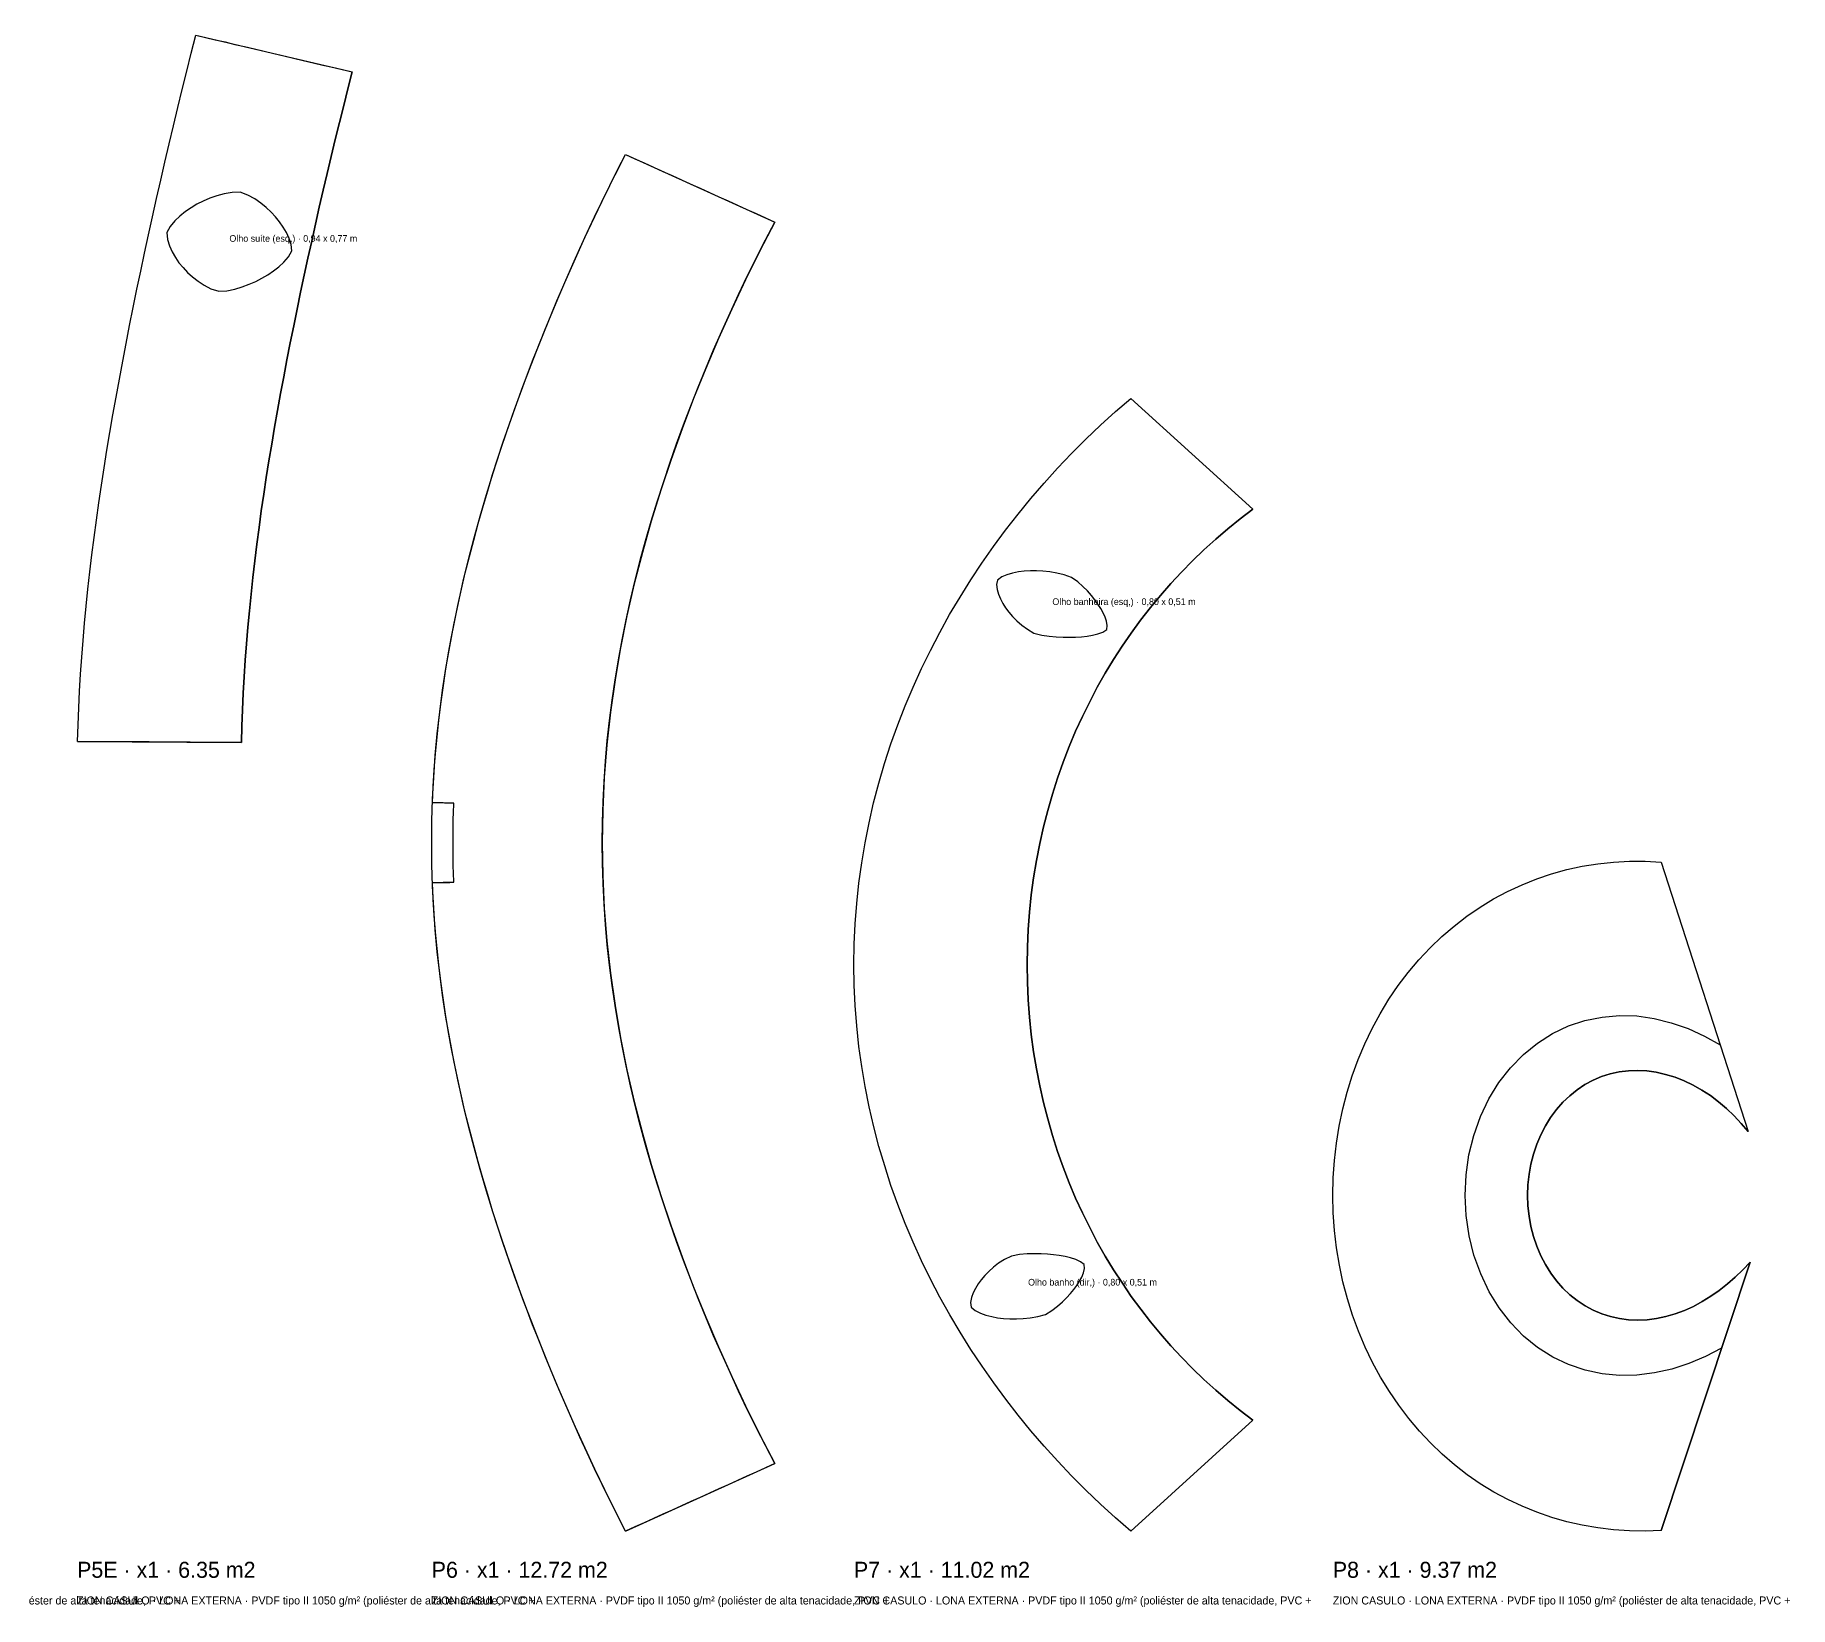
# Model space of a CAD drawing. Header units: metres. Extents: x 0 to 52.9, y -0.6 to 11.6.
# Drawn here: x 14.94 to 28.1, y -0.57 to 11.22 of the extents above; entities that cross this region are included whole.
import ezdxf

# ---------------------------------------------------------------- set-up
doc = ezdxf.new("R2010")
doc.units = ezdxf.units.M
for name, color, linetype in [('BOLSA', 30, 'Continuous'), ('CLAMP', 1, 'Continuous'), ('CONTORNO', 7, 'Continuous'), ('KEDER', 5, 'Continuous'), ('LINHA', 8, 'Continuous'), ('RECORTE', 3, 'Continuous'), ('TEXTO', 2, 'Continuous')]:
    doc.layers.add(name, color=color, linetype=linetype)

msp = doc.modelspace()

# ---------------------------------------------------------------- linework, layer by layer
at = {"layer": 'BOLSA'}
msp.add_lwpolyline([(27.799, 2.017), (27.745, 1.96), (27.688, 1.905), (27.63, 1.854), (27.568, 1.805), (27.505, 1.761), (27.44, 1.721), (27.374, 1.685), (27.306, 1.654), (27.237, 1.629), (27.168, 1.608), (27.097, 1.594), (27.027, 1.585), (26.957, 1.581), (26.888, 1.584), (26.819, 1.593), (26.752, 1.608), (26.687, 1.629), (26.623, 1.656), (26.562, 1.689), (26.503, 1.728), (26.448, 1.772), (26.396, 1.822), (26.348, 1.876), (26.304, 1.935), (26.265, 1.998), (26.23, 2.065), (26.2, 2.136), (26.175, 2.209), (26.156, 2.284), (26.142, 2.361), (26.133, 2.439), (26.131, 2.518), (26.133, 2.597), (26.142, 2.675), (26.155, 2.752), (26.175, 2.827), (26.199, 2.901), (26.229, 2.971), (26.264, 3.038), (26.303, 3.101), (26.347, 3.16), (26.395, 3.215), (26.447, 3.264), (26.502, 3.308), (26.561, 3.347), (26.622, 3.38), (26.685, 3.407), (26.751, 3.428), (26.818, 3.442), (26.887, 3.451), (26.956, 3.453), (27.026, 3.45), (27.096, 3.44), (27.166, 3.424), (27.236, 3.403), (27.304, 3.376), (27.371, 3.344), (27.437, 3.306), (27.501, 3.265), (27.563, 3.218), (27.622, 3.168), (27.679, 3.114), (27.733, 3.057), (27.785, 2.997)], dxfattribs=at)
at = {"layer": 'CLAMP'}
for points in [[(15.258, 5.919), (16.486, 5.912)], [(18.078, 4.864), (18.078, 4.879), (18.078, 4.893), (18.077, 4.908), (18.077, 4.923), (18.076, 4.938), (18.076, 4.953), (18.075, 4.968), (18.075, 4.983), (18.074, 4.997), (18.074, 5.012), (18.074, 5.027), (18.074, 5.042), (18.074, 5.057), (18.074, 5.072), (18.073, 5.086), (18.073, 5.101), (18.073, 5.116), (18.073, 5.131), (18.073, 5.146), (18.073, 5.161), (18.073, 5.175), (18.073, 5.19), (18.073, 5.205), (18.073, 5.22), (18.073, 5.235), (18.074, 5.25), (18.074, 5.264), (18.074, 5.279), (18.074, 5.294), (18.074, 5.309), (18.074, 5.324), (18.075, 5.339), (18.075, 5.354), (18.076, 5.368), (18.076, 5.383), (18.077, 5.398), (18.077, 5.413), (18.078, 5.428), (18.078, 5.443), (18.078, 5.457), (17.919, 5.46)], [(18.078, 4.864), (17.919, 4.861)]]:
    msp.add_lwpolyline(points, dxfattribs=at)
at = {"layer": 'CONTORNO'}
for points in [[(15.258, 5.919), (15.262, 6.045), (15.267, 6.171), (15.273, 6.297), (15.28, 6.424), (15.289, 6.551), (15.299, 6.678), (15.31, 6.806), (15.322, 6.934), (15.335, 7.062), (15.349, 7.191), (15.365, 7.32), (15.381, 7.449), (15.399, 7.579), (15.417, 7.71), (15.436, 7.841), (15.457, 7.972), (15.478, 8.104), (15.5, 8.236), (15.523, 8.369), (15.546, 8.502), (15.571, 8.636), (15.596, 8.77), (15.622, 8.904), (15.648, 9.039), (15.675, 9.174), (15.703, 9.31), (15.732, 9.445), (15.76, 9.581), (15.79, 9.717), (15.82, 9.854), (15.85, 9.99), (15.881, 10.127), (15.913, 10.263), (15.944, 10.4), (15.977, 10.536), (16.009, 10.672), (16.042, 10.808), (16.076, 10.944), (16.11, 11.08), (16.144, 11.215), (16.217, 11.198), (16.29, 11.181), (16.364, 11.164), (16.437, 11.146), (16.51, 11.129), (16.584, 11.112), (16.657, 11.095), (16.73, 11.077), (16.804, 11.06), (16.877, 11.043), (16.95, 11.026), (17.024, 11.008), (17.097, 10.991), (17.17, 10.974), (17.243, 10.957), (17.317, 10.939), (17.285, 10.813), (17.253, 10.687), (17.221, 10.56), (17.19, 10.433), (17.16, 10.306), (17.129, 10.179), (17.1, 10.052), (17.07, 9.925), (17.041, 9.798), (17.013, 9.67), (16.985, 9.543), (16.957, 9.416), (16.93, 9.289), (16.904, 9.162), (16.878, 9.035), (16.852, 8.908), (16.827, 8.781), (16.803, 8.654), (16.78, 8.528), (16.757, 8.402), (16.735, 8.275), (16.713, 8.149), (16.692, 8.024), (16.672, 7.898), (16.653, 7.773), (16.635, 7.648), (16.618, 7.523), (16.601, 7.398), (16.586, 7.273), (16.572, 7.149), (16.558, 7.024), (16.546, 6.9), (16.534, 6.776), (16.524, 6.652), (16.515, 6.529), (16.507, 6.405), (16.5, 6.282), (16.494, 6.158), (16.489, 6.035), (16.486, 5.912), (16.409, 5.912), (16.332, 5.913), (16.255, 5.913), (16.179, 5.913), (16.102, 5.914), (16.025, 5.914), (15.949, 5.915), (15.872, 5.915), (15.795, 5.916), (15.718, 5.916), (15.642, 5.916), (15.565, 5.917), (15.488, 5.917), (15.411, 5.918), (15.335, 5.918)], [(19.366, 0), (19.307, 0.116), (19.249, 0.233), (19.191, 0.35), (19.135, 0.468), (19.079, 0.587), (19.025, 0.705), (18.971, 0.825), (18.918, 0.944), (18.867, 1.064), (18.816, 1.184), (18.767, 1.305), (18.718, 1.426), (18.67, 1.547), (18.624, 1.669), (18.579, 1.79), (18.534, 1.912), (18.492, 2.034), (18.45, 2.156), (18.41, 2.278), (18.37, 2.401), (18.333, 2.523), (18.296, 2.646), (18.261, 2.768), (18.228, 2.891), (18.196, 3.014), (18.165, 3.137), (18.137, 3.26), (18.109, 3.383), (18.083, 3.506), (18.06, 3.629), (18.037, 3.752), (18.017, 3.875), (17.998, 3.999), (17.981, 4.122), (17.966, 4.245), (17.953, 4.368), (17.941, 4.492), (17.932, 4.615), (17.925, 4.738), (17.919, 4.861), (17.929, 4.862), (17.939, 4.862), (17.949, 4.862), (17.959, 4.862), (17.969, 4.862), (17.979, 4.862), (17.989, 4.863), (17.999, 4.863), (18.009, 4.863), (18.019, 4.863), (18.029, 4.863), (18.039, 4.863), (18.049, 4.863), (18.058, 4.864), (18.068, 4.864), (18.078, 4.864), (18.078, 4.879), (18.078, 4.893), (18.077, 4.908), (18.077, 4.923), (18.076, 4.938), (18.076, 4.953), (18.075, 4.968), (18.075, 4.983), (18.074, 4.997), (18.074, 5.012), (18.074, 5.027), (18.074, 5.042), (18.074, 5.057), (18.074, 5.072), (18.073, 5.086), (18.073, 5.101), (18.073, 5.116), (18.073, 5.131), (18.073, 5.146), (18.073, 5.161), (18.073, 5.175), (18.073, 5.19), (18.073, 5.205), (18.073, 5.22), (18.073, 5.235), (18.074, 5.25), (18.074, 5.264), (18.074, 5.279), (18.074, 5.294), (18.074, 5.309), (18.074, 5.324), (18.075, 5.339), (18.075, 5.354), (18.076, 5.368), (18.076, 5.383), (18.077, 5.398), (18.077, 5.413), (18.078, 5.428), (18.078, 5.443), (18.078, 5.457), (18.068, 5.458), (18.058, 5.458), (18.049, 5.458), (18.039, 5.458), (18.029, 5.458), (18.019, 5.458), (18.009, 5.458), (17.999, 5.459), (17.989, 5.459), (17.979, 5.459), (17.969, 5.459), (17.959, 5.459), (17.949, 5.459), (17.939, 5.459), (17.929, 5.46), (17.919, 5.46), (17.925, 5.583), (17.932, 5.706), (17.941, 5.83), (17.953, 5.953), (17.966, 6.076), (17.981, 6.199), (17.998, 6.323), (18.017, 6.446), (18.037, 6.569), (18.06, 6.692), (18.083, 6.815), (18.109, 6.938), (18.137, 7.061), (18.165, 7.184), (18.196, 7.307), (18.228, 7.43), (18.261, 7.553), (18.296, 7.675), (18.333, 7.798), (18.37, 7.921), (18.41, 8.043), (18.45, 8.165), (18.492, 8.287), (18.534, 8.409), (18.579, 8.531), (18.624, 8.653), (18.67, 8.774), (18.718, 8.895), (18.766, 9.016), (18.816, 9.137), (18.867, 9.257), (18.918, 9.377), (18.971, 9.497), (19.025, 9.616), (19.079, 9.735), (19.135, 9.853), (19.191, 9.971), (19.249, 10.088), (19.307, 10.205), (19.366, 10.321), (19.436, 10.289), (19.506, 10.258), (19.576, 10.226), (19.646, 10.194), (19.716, 10.163), (19.786, 10.131), (19.856, 10.099), (19.925, 10.068), (19.995, 10.036), (20.065, 10.004), (20.135, 9.973), (20.205, 9.941), (20.275, 9.909), (20.345, 9.878), (20.415, 9.846), (20.485, 9.814), (20.374, 9.599), (20.266, 9.381), (20.163, 9.161), (20.063, 8.94), (19.968, 8.716), (19.877, 8.491), (19.79, 8.264), (19.708, 8.035), (19.631, 7.804), (19.559, 7.572), (19.493, 7.337), (19.432, 7.101), (19.377, 6.863), (19.329, 6.623), (19.288, 6.382), (19.254, 6.139), (19.227, 5.895), (19.207, 5.651), (19.196, 5.406), (19.192, 5.161), (19.196, 4.915), (19.207, 4.67), (19.227, 4.426), (19.254, 4.182), (19.288, 3.94), (19.329, 3.698), (19.377, 3.459), (19.432, 3.22), (19.493, 2.984), (19.559, 2.749), (19.631, 2.517), (19.708, 2.286), (19.791, 2.057), (19.877, 1.83), (19.968, 1.605), (20.063, 1.382), (20.163, 1.16), (20.266, 0.94), (20.374, 0.723), (20.485, 0.507), (20.415, 0.475), (20.345, 0.443), (20.275, 0.412), (20.205, 0.38), (20.135, 0.348), (20.065, 0.317), (19.995, 0.285), (19.925, 0.253), (19.856, 0.222), (19.786, 0.19), (19.716, 0.158), (19.646, 0.127), (19.576, 0.095), (19.506, 0.063), (19.436, 0.032)], [(23.155, 0), (23.04, 0.099), (22.928, 0.201), (22.818, 0.306), (22.711, 0.414), (22.607, 0.524), (22.505, 0.637), (22.406, 0.752), (22.31, 0.869), (22.217, 0.989), (22.127, 1.111), (22.04, 1.236), (21.956, 1.362), (21.875, 1.491), (21.798, 1.622), (21.724, 1.755), (21.653, 1.89), (21.586, 2.027), (21.523, 2.166), (21.464, 2.306), (21.408, 2.448), (21.357, 2.592), (21.31, 2.738), (21.266, 2.884), (21.228, 3.032), (21.193, 3.181), (21.163, 3.332), (21.138, 3.483), (21.117, 3.634), (21.1, 3.787), (21.089, 3.94), (21.082, 4.093), (21.079, 4.246), (21.081, 4.4), (21.089, 4.553), (21.1, 4.706), (21.117, 4.858), (21.138, 5.01), (21.163, 5.161), (21.193, 5.311), (21.227, 5.46), (21.266, 5.608), (21.309, 5.755), (21.357, 5.901), (21.408, 6.044), (21.463, 6.187), (21.523, 6.327), (21.586, 6.466), (21.653, 6.603), (21.723, 6.738), (21.797, 6.871), (21.875, 7.002), (21.955, 7.131), (22.039, 7.257), (22.126, 7.382), (22.216, 7.504), (22.31, 7.624), (22.406, 7.741), (22.505, 7.856), (22.606, 7.969), (22.711, 8.079), (22.818, 8.186), (22.928, 8.291), (23.04, 8.393), (23.155, 8.492), (24.07, 7.661), (23.975, 7.588), (23.882, 7.513), (23.792, 7.436), (23.704, 7.356), (23.619, 7.274), (23.536, 7.19), (23.456, 7.103), (23.378, 7.014), (23.302, 6.923), (23.229, 6.829), (23.159, 6.733), (23.091, 6.635), (23.026, 6.534), (22.964, 6.431), (22.904, 6.326), (22.847, 6.218), (22.792, 6.108), (22.741, 5.996), (22.693, 5.881), (22.648, 5.765), (22.606, 5.646), (22.567, 5.526), (22.532, 5.403), (22.5, 5.279), (22.472, 5.154), (22.447, 5.027), (22.426, 4.898), (22.409, 4.769), (22.395, 4.639), (22.386, 4.509), (22.38, 4.378), (22.378, 4.246), (22.38, 4.115), (22.386, 3.984), (22.395, 3.854), (22.409, 3.724), (22.426, 3.594), (22.447, 3.466), (22.472, 3.339), (22.5, 3.214), (22.532, 3.09), (22.567, 2.967), (22.606, 2.847), (22.648, 2.728), (22.693, 2.611), (22.741, 2.497), (22.793, 2.385), (22.847, 2.275), (22.904, 2.167), (22.964, 2.062), (23.026, 1.959), (23.092, 1.858), (23.159, 1.76), (23.23, 1.664), (23.303, 1.57), (23.378, 1.479), (23.456, 1.39), (23.536, 1.303), (23.619, 1.219), (23.704, 1.137), (23.792, 1.057), (23.882, 0.979), (23.975, 0.904), (24.07, 0.831)], [(27.133, 0.004), (27.013, 0), (26.894, 0.002), (26.775, 0.01), (26.657, 0.024), (26.54, 0.044), (26.425, 0.07), (26.312, 0.103), (26.2, 0.141), (26.09, 0.186), (25.983, 0.236), (25.878, 0.293), (25.776, 0.355), (25.678, 0.423), (25.582, 0.497), (25.491, 0.576), (25.403, 0.661), (25.319, 0.75), (25.239, 0.844), (25.164, 0.943), (25.094, 1.047), (25.028, 1.154), (24.968, 1.265), (24.912, 1.38), (24.862, 1.498), (24.818, 1.619), (24.779, 1.742), (24.746, 1.868), (24.719, 1.995), (24.698, 2.124), (24.683, 2.254), (24.673, 2.385), (24.67, 2.516), (24.673, 2.648), (24.682, 2.778), (24.697, 2.909), (24.718, 3.037), (24.745, 3.165), (24.778, 3.291), (24.816, 3.414), (24.86, 3.535), (24.91, 3.653), (24.965, 3.768), (25.025, 3.879), (25.091, 3.987), (25.161, 4.09), (25.236, 4.189), (25.316, 4.284), (25.4, 4.373), (25.488, 4.457), (25.58, 4.536), (25.675, 4.61), (25.774, 4.678), (25.876, 4.74), (25.981, 4.796), (26.089, 4.846), (26.199, 4.89), (26.311, 4.927), (26.425, 4.959), (26.54, 4.984), (26.657, 5.003), (26.775, 5.015), (26.894, 5.022), (27.013, 5.022), (27.133, 5.016), (27.785, 2.997), (27.733, 3.057), (27.679, 3.114), (27.622, 3.168), (27.563, 3.218), (27.501, 3.265), (27.437, 3.306), (27.371, 3.344), (27.304, 3.376), (27.236, 3.403), (27.166, 3.424), (27.096, 3.44), (27.026, 3.45), (26.956, 3.453), (26.887, 3.451), (26.818, 3.442), (26.751, 3.428), (26.685, 3.407), (26.622, 3.38), (26.561, 3.347), (26.502, 3.308), (26.447, 3.264), (26.395, 3.215), (26.347, 3.16), (26.303, 3.101), (26.264, 3.038), (26.229, 2.971), (26.199, 2.901), (26.175, 2.827), (26.155, 2.752), (26.142, 2.675), (26.133, 2.597), (26.131, 2.518), (26.133, 2.439), (26.142, 2.361), (26.156, 2.284), (26.175, 2.209), (26.2, 2.136), (26.23, 2.065), (26.265, 1.998), (26.304, 1.935), (26.348, 1.876), (26.396, 1.822), (26.448, 1.772), (26.503, 1.728), (26.562, 1.689), (26.623, 1.656), (26.687, 1.629), (26.752, 1.608), (26.819, 1.593), (26.888, 1.584), (26.957, 1.581), (27.027, 1.585), (27.097, 1.594), (27.168, 1.608), (27.237, 1.629), (27.306, 1.654), (27.374, 1.685), (27.44, 1.721), (27.505, 1.761), (27.568, 1.805), (27.63, 1.854), (27.688, 1.905), (27.745, 1.96), (27.799, 2.017)]]:
    msp.add_lwpolyline(points, close=True, dxfattribs=at)
at = {"layer": 'KEDER'}
for points in [[(15.258, 5.919), (15.262, 6.045), (15.267, 6.171), (15.273, 6.297), (15.28, 6.424), (15.289, 6.551), (15.299, 6.678), (15.31, 6.806), (15.322, 6.934), (15.335, 7.062), (15.349, 7.191), (15.365, 7.32), (15.381, 7.449), (15.399, 7.579), (15.417, 7.71), (15.436, 7.841), (15.457, 7.972), (15.478, 8.104), (15.5, 8.236), (15.523, 8.369), (15.546, 8.502), (15.571, 8.636), (15.596, 8.77), (15.622, 8.904), (15.648, 9.039), (15.675, 9.174), (15.703, 9.31), (15.732, 9.445), (15.76, 9.581), (15.79, 9.717), (15.82, 9.854), (15.85, 9.99), (15.881, 10.127), (15.913, 10.263), (15.944, 10.4), (15.977, 10.536), (16.009, 10.672), (16.042, 10.808), (16.076, 10.944), (16.11, 11.08), (16.144, 11.215)], [(16.144, 11.215), (17.317, 10.939)], [(16.486, 5.912), (16.489, 6.035), (16.494, 6.158), (16.5, 6.282), (16.507, 6.405), (16.515, 6.529), (16.524, 6.652), (16.534, 6.776), (16.546, 6.9), (16.558, 7.024), (16.572, 7.149), (16.586, 7.273), (16.601, 7.398), (16.618, 7.523), (16.635, 7.648), (16.653, 7.773), (16.672, 7.898), (16.692, 8.024), (16.713, 8.149), (16.735, 8.275), (16.757, 8.402), (16.78, 8.528), (16.803, 8.654), (16.827, 8.781), (16.852, 8.908), (16.878, 9.035), (16.904, 9.162), (16.93, 9.289), (16.957, 9.416), (16.985, 9.543), (17.013, 9.67), (17.041, 9.798), (17.07, 9.925), (17.1, 10.052), (17.129, 10.179), (17.16, 10.306), (17.19, 10.433), (17.221, 10.56), (17.253, 10.687), (17.285, 10.813), (17.317, 10.939)], [(19.366, 0), (19.288, 0.154), (19.211, 0.309), (19.136, 0.465), (19.063, 0.622), (18.991, 0.78), (18.921, 0.939), (18.852, 1.098), (18.786, 1.257), (18.721, 1.418), (18.658, 1.578), (18.597, 1.739), (18.538, 1.901), (18.482, 2.063), (18.427, 2.225), (18.375, 2.387), (18.325, 2.549), (18.277, 2.712), (18.232, 2.875), (18.19, 3.037), (18.15, 3.2), (18.113, 3.364), (18.079, 3.527), (18.048, 3.69), (18.02, 3.853), (17.995, 4.017), (17.974, 4.18), (17.955, 4.343), (17.94, 4.507), (17.928, 4.67), (17.92, 4.834), (17.914, 4.997), (17.913, 5.161), (17.914, 5.324), (17.92, 5.488), (17.928, 5.651), (17.94, 5.814), (17.955, 5.978), (17.974, 6.141), (17.995, 6.305), (18.02, 6.468), (18.048, 6.631), (18.079, 6.794), (18.113, 6.958), (18.15, 7.121), (18.19, 7.284), (18.232, 7.447), (18.277, 7.609), (18.325, 7.772), (18.375, 7.934), (18.427, 8.097), (18.481, 8.259), (18.538, 8.42), (18.597, 8.582), (18.658, 8.743), (18.721, 8.903), (18.786, 9.064), (18.852, 9.223), (18.921, 9.383), (18.991, 9.541), (19.062, 9.699), (19.136, 9.856), (19.211, 10.012), (19.288, 10.167), (19.366, 10.321)], [(19.366, 10.321), (20.485, 9.814)], [(20.485, 0.507), (20.415, 0.641), (20.346, 0.777), (20.279, 0.913), (20.214, 1.05), (20.15, 1.188), (20.088, 1.326), (20.027, 1.465), (19.968, 1.605), (19.911, 1.745), (19.855, 1.887), (19.801, 2.029), (19.749, 2.171), (19.698, 2.315), (19.65, 2.459), (19.604, 2.604), (19.559, 2.749), (19.517, 2.896), (19.477, 3.043), (19.439, 3.191), (19.404, 3.339), (19.371, 3.488), (19.34, 3.638), (19.313, 3.789), (19.288, 3.94), (19.265, 4.091), (19.246, 4.243), (19.229, 4.395), (19.216, 4.548), (19.205, 4.701), (19.198, 4.854), (19.193, 5.007), (19.192, 5.161), (19.193, 5.314), (19.198, 5.467), (19.205, 5.62), (19.216, 5.773), (19.229, 5.926), (19.246, 6.078), (19.265, 6.23), (19.288, 6.382), (19.313, 6.533), (19.34, 6.683), (19.371, 6.833), (19.404, 6.982), (19.439, 7.13), (19.477, 7.278), (19.517, 7.425), (19.559, 7.572), (19.603, 7.717), (19.65, 7.862), (19.698, 8.007), (19.749, 8.15), (19.801, 8.293), (19.855, 8.435), (19.911, 8.576), (19.968, 8.716), (20.027, 8.856), (20.088, 8.995), (20.15, 9.134), (20.214, 9.271), (20.279, 9.408), (20.346, 9.544), (20.415, 9.68), (20.485, 9.814)], [(23.155, 0), (23.04, 0.099), (22.928, 0.201), (22.818, 0.306), (22.711, 0.414), (22.607, 0.524), (22.505, 0.637), (22.406, 0.752), (22.31, 0.869), (22.217, 0.989), (22.127, 1.111), (22.04, 1.236), (21.956, 1.362), (21.875, 1.491), (21.798, 1.622), (21.724, 1.755), (21.653, 1.89), (21.586, 2.027), (21.523, 2.166), (21.464, 2.306), (21.408, 2.448), (21.357, 2.592), (21.31, 2.738), (21.266, 2.884), (21.228, 3.032), (21.193, 3.181), (21.163, 3.332), (21.138, 3.483), (21.117, 3.634), (21.1, 3.787), (21.089, 3.94), (21.082, 4.093), (21.079, 4.246), (21.081, 4.4), (21.089, 4.553), (21.1, 4.706), (21.117, 4.858), (21.138, 5.01), (21.163, 5.161), (21.193, 5.311), (21.227, 5.46), (21.266, 5.608), (21.309, 5.755), (21.357, 5.901), (21.408, 6.044), (21.463, 6.187), (21.523, 6.327), (21.586, 6.466), (21.653, 6.603), (21.723, 6.738), (21.797, 6.871), (21.875, 7.002), (21.955, 7.131), (22.039, 7.257), (22.126, 7.382), (22.216, 7.504), (22.31, 7.624), (22.406, 7.741), (22.505, 7.856), (22.606, 7.969), (22.711, 8.079), (22.818, 8.186), (22.928, 8.291), (23.04, 8.393), (23.155, 8.492)], [(23.155, 8.492), (24.07, 7.661)], [(24.07, 0.831), (23.975, 0.904), (23.882, 0.979), (23.792, 1.057), (23.704, 1.137), (23.619, 1.219), (23.536, 1.303), (23.456, 1.39), (23.378, 1.479), (23.303, 1.57), (23.23, 1.664), (23.159, 1.76), (23.092, 1.858), (23.026, 1.959), (22.964, 2.062), (22.904, 2.167), (22.847, 2.275), (22.793, 2.385), (22.741, 2.497), (22.693, 2.611), (22.648, 2.728), (22.606, 2.847), (22.567, 2.967), (22.532, 3.09), (22.5, 3.214), (22.472, 3.339), (22.447, 3.466), (22.426, 3.594), (22.409, 3.724), (22.395, 3.854), (22.386, 3.984), (22.38, 4.115), (22.378, 4.246), (22.38, 4.378), (22.386, 4.509), (22.395, 4.639), (22.409, 4.769), (22.426, 4.898), (22.447, 5.027), (22.472, 5.154), (22.5, 5.279), (22.532, 5.403), (22.567, 5.526), (22.606, 5.646), (22.648, 5.765), (22.693, 5.881), (22.741, 5.996), (22.792, 6.108), (22.847, 6.218), (22.904, 6.326), (22.964, 6.431), (23.026, 6.534), (23.091, 6.635), (23.159, 6.733), (23.229, 6.829), (23.302, 6.923), (23.378, 7.014), (23.456, 7.103), (23.536, 7.19), (23.619, 7.274), (23.704, 7.356), (23.792, 7.436), (23.882, 7.513), (23.975, 7.588), (24.07, 7.661)], [(27.133, 0.004), (27.013, 0), (26.894, 0.002), (26.775, 0.01), (26.657, 0.024), (26.54, 0.044), (26.425, 0.07), (26.312, 0.103), (26.2, 0.141), (26.09, 0.186), (25.983, 0.236), (25.878, 0.293), (25.776, 0.355), (25.678, 0.423), (25.582, 0.497), (25.491, 0.576), (25.403, 0.661), (25.319, 0.75), (25.239, 0.844), (25.164, 0.943), (25.094, 1.047), (25.028, 1.154), (24.968, 1.265), (24.912, 1.38), (24.862, 1.498), (24.818, 1.619), (24.779, 1.742), (24.746, 1.868), (24.719, 1.995), (24.698, 2.124), (24.683, 2.254), (24.673, 2.385), (24.67, 2.516), (24.673, 2.648), (24.682, 2.778), (24.697, 2.909), (24.718, 3.037), (24.745, 3.165), (24.778, 3.291), (24.816, 3.414), (24.86, 3.535), (24.91, 3.653), (24.965, 3.768), (25.025, 3.879), (25.091, 3.987), (25.161, 4.09), (25.236, 4.189), (25.316, 4.284), (25.4, 4.373), (25.488, 4.457), (25.58, 4.536), (25.675, 4.61), (25.774, 4.678), (25.876, 4.74), (25.981, 4.796), (26.089, 4.846), (26.199, 4.89), (26.311, 4.927), (26.425, 4.959), (26.54, 4.984), (26.657, 5.003), (26.775, 5.015), (26.894, 5.022), (27.013, 5.022), (27.133, 5.016)], [(27.133, 5.016), (27.785, 2.997)], [(27.133, 0.004), (27.799, 2.017)], [(23.155, 0), (24.07, 0.831)], [(19.366, 0), (20.485, 0.507)]]:
    msp.add_lwpolyline(points, dxfattribs=at)
at = {"layer": 'LINHA'}
msp.add_lwpolyline([(27.585, 1.371), (27.464, 1.309), (27.339, 1.256), (27.212, 1.215), (27.082, 1.186), (26.951, 1.169), (26.82, 1.167), (26.69, 1.179), (26.562, 1.206), (26.438, 1.248), (26.319, 1.304), (26.206, 1.376), (26.101, 1.462), (26.004, 1.561), (25.918, 1.673), (25.842, 1.795), (25.779, 1.928), (25.728, 2.068), (25.692, 2.214), (25.67, 2.365), (25.662, 2.517), (25.67, 2.67), (25.691, 2.821), (25.727, 2.967), (25.778, 3.108), (25.84, 3.24), (25.916, 3.363), (26.002, 3.474), (26.099, 3.574), (26.205, 3.659), (26.317, 3.731), (26.437, 3.787), (26.561, 3.828), (26.689, 3.854), (26.819, 3.865), (26.949, 3.862), (27.08, 3.843), (27.208, 3.811), (27.334, 3.767), (27.457, 3.711), (27.575, 3.645)], dxfattribs=at)
at = {"layer": 'RECORTE'}
for points in [[(16.863, 9.597), (16.859, 9.645), (16.844, 9.691), (16.823, 9.735), (16.799, 9.776), (16.771, 9.815), (16.741, 9.852), (16.708, 9.888), (16.671, 9.922), (16.631, 9.956), (16.586, 9.987), (16.535, 10.016), (16.478, 10.037), (16.416, 10.036), (16.357, 10.026), (16.301, 10.011), (16.249, 9.992), (16.2, 9.971), (16.153, 9.947), (16.109, 9.921), (16.066, 9.892), (16.025, 9.859), (15.987, 9.823), (15.952, 9.781), (15.927, 9.735), (15.931, 9.684), (15.946, 9.636), (15.966, 9.59), (15.991, 9.548), (16.018, 9.509), (16.049, 9.472), (16.083, 9.436), (16.12, 9.402), (16.161, 9.37), (16.207, 9.34), (16.258, 9.314), (16.316, 9.295), (16.378, 9.298), (16.437, 9.311), (16.493, 9.327), (16.545, 9.347), (16.594, 9.368), (16.64, 9.392), (16.684, 9.418), (16.726, 9.447), (16.767, 9.478), (16.805, 9.513), (16.838, 9.553)], [(22.975, 6.759), (22.979, 6.789), (22.973, 6.821), (22.962, 6.853), (22.947, 6.885), (22.93, 6.917), (22.909, 6.949), (22.886, 6.982), (22.86, 7.015), (22.83, 7.048), (22.796, 7.082), (22.757, 7.116), (22.71, 7.149), (22.655, 7.169), (22.6, 7.182), (22.547, 7.191), (22.496, 7.197), (22.448, 7.199), (22.402, 7.199), (22.356, 7.196), (22.312, 7.191), (22.268, 7.182), (22.226, 7.17), (22.187, 7.154), (22.155, 7.13), (22.148, 7.096), (22.152, 7.059), (22.162, 7.024), (22.177, 6.989), (22.195, 6.955), (22.216, 6.921), (22.24, 6.889), (22.268, 6.856), (22.3, 6.824), (22.337, 6.792), (22.38, 6.761), (22.429, 6.733), (22.487, 6.718), (22.543, 6.709), (22.596, 6.704), (22.647, 6.702), (22.695, 6.701), (22.741, 6.702), (22.785, 6.705), (22.828, 6.71), (22.869, 6.718), (22.909, 6.727), (22.946, 6.74)], [(22.806, 1.999), (22.779, 2.02), (22.743, 2.036), (22.703, 2.048), (22.662, 2.058), (22.619, 2.066), (22.576, 2.072), (22.53, 2.076), (22.482, 2.079), (22.431, 2.08), (22.377, 2.078), (22.32, 2.073), (22.261, 2.061), (22.209, 2.036), (22.164, 2.008), (22.125, 1.978), (22.091, 1.947), (22.061, 1.916), (22.034, 1.885), (22.01, 1.853), (21.99, 1.82), (21.973, 1.786), (21.961, 1.751), (21.954, 1.714), (21.958, 1.679), (21.989, 1.654), (22.028, 1.635), (22.069, 1.62), (22.112, 1.609), (22.156, 1.6), (22.201, 1.595), (22.248, 1.592), (22.297, 1.591), (22.348, 1.593), (22.401, 1.598), (22.458, 1.608), (22.515, 1.624), (22.563, 1.654), (22.605, 1.686), (22.642, 1.718), (22.674, 1.749), (22.702, 1.781), (22.728, 1.811), (22.75, 1.842), (22.77, 1.873), (22.787, 1.905), (22.801, 1.937), (22.809, 1.969)]]:
    msp.add_lwpolyline(points, close=True, dxfattribs=at)

# ---------------------------------------------------------------- texts
at = {"layer": 'TEXTO'}
for s, height, p in [('Olho suíte (esq,) · 0,94 x 0,77 m', 0.05, (16.396, 9.666)), ('Olho banheira (esq,) · 0,80 x 0,51 m', 0.05, (22.567, 6.943)), ('Olho banho (dir,) · 0,80 x 0,51 m', 0.05, (22.385, 1.841)), ('P5E · x1 · 6.35 m2', 0.12, (15.254, -0.35)), ('P6 · x1 · 12.72 m2', 0.12, (17.913, -0.35)), ('P7 · x1 · 11.02 m2', 0.12, (21.079, -0.35)), ('P8 · x1 · 9.37 m2', 0.12, (24.67, -0.35)), ('ZION CASULO · LONA EXTERNA · PVDF tipo II 1050 g/m² (poliéster de alta tenacidade, PVC + ', 0.06, (12.595, -0.55)), ('ZION CASULO · LONA EXTERNA · PVDF tipo II 1050 g/m² (poliéster de alta tenacidade, PVC + ', 0.06, (15.254, -0.55)), ('ZION CASULO · LONA EXTERNA · PVDF tipo II 1050 g/m² (poliéster de alta tenacidade, PVC + ', 0.06, (17.913, -0.55)), ('ZION CASULO · LONA EXTERNA · PVDF tipo II 1050 g/m² (poliéster de alta tenacidade, PVC + ', 0.06, (21.079, -0.55)), ('ZION CASULO · LONA EXTERNA · PVDF tipo II 1050 g/m² (poliéster de alta tenacidade, PVC + ', 0.06, (24.67, -0.55))]:
    msp.add_text(s, height=height, dxfattribs=at).set_placement(p)

doc.saveas('drawing.dxf')
